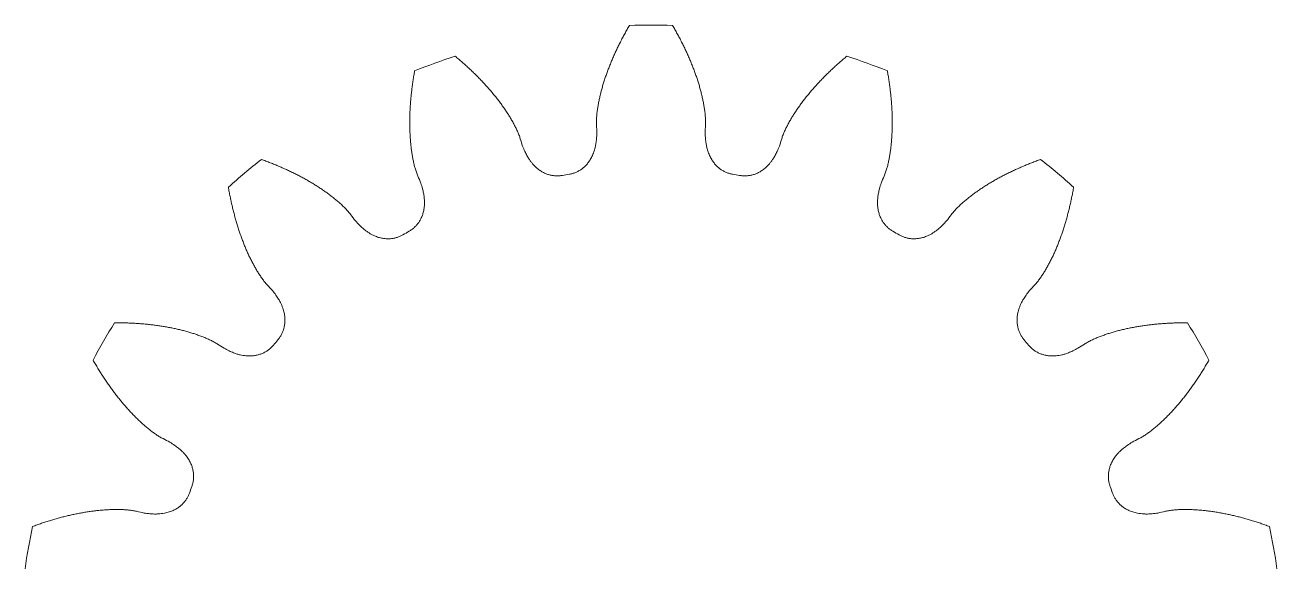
# Model space of a CAD drawing. Header units: millimetres. Extents: x -258 to 255, y -29 to 158.
# Drawn here: x 0.2 to 39.8, y 112.8 to 130 of the extents above; entities that cross this region are included whole.
import ezdxf

# ---------------------------------------------------------------- set-up
doc = ezdxf.new("R2010")
doc.units = ezdxf.units.MM
doc.linetypes.add('K5LT_BASIC', pattern=[0])
doc.layers.add('Системный слой', color=7, linetype='Continuous', true_color=0xffffff)

msp = doc.modelspace()

# ---------------------------------------------------------------- linework, layer by layer
at = {"layer": 'Системный слой', "color": 0, "linetype": 'K5LT_BASIC', "lineweight": 9}
for radius, start, end in [(20, 88.0472, 91.9528), (20, 108.0472, 111.9528), (20, 68.0472, 71.9528), (20, 128.0472, 131.9528), (20, 48.0472, 51.9528), (15.5, 99.5903, 100.4097), (15.5, 79.5903, 80.4097), (15.5, 119.5903, 120.4097), (15.5, 59.5903, 60.4097), (20, 148.0472, 151.9528), (20, 28.0472, 31.9528), (15.5, 139.5903, 140.4097), (15.5, 39.5903, 40.4097), (15.5, 159.5903, 160.4097), (15.5, 19.5903, 20.4097), (20, 168.0472, 171.9528), (20, 8.0472, 11.9528)]:
    msp.add_arc((20, 110), radius, start, end, dxfattribs=at)
for points in [[(18.275, 126.829), (18.272, 126.872), (18.272, 126.915), (18.272, 126.958), (18.273, 127.001), (18.276, 127.045), (18.279, 127.088), (18.282, 127.131), (18.286, 127.175), (18.291, 127.218), (18.296, 127.262), (18.302, 127.305), (18.308, 127.349), (18.315, 127.393), (18.322, 127.436), (18.33, 127.48), (18.338, 127.524), (18.346, 127.568), (18.355, 127.611), (18.364, 127.655), (18.374, 127.699), (18.384, 127.743), (18.394, 127.787), (18.405, 127.831), (18.416, 127.875), (18.428, 127.919), (18.44, 127.963), (18.452, 128.007), (18.464, 128.051), (18.477, 128.095), (18.491, 128.139), (18.504, 128.183), (18.518, 128.227), (18.532, 128.271), (18.547, 128.316), (18.562, 128.36), (18.577, 128.404), (18.592, 128.448), (18.608, 128.492), (18.624, 128.536), (18.641, 128.58), (18.658, 128.625), (18.675, 128.669), (18.692, 128.713), (18.71, 128.757), (18.728, 128.801), (18.746, 128.845), (18.764, 128.889), (18.783, 128.933), (18.802, 128.978), (18.822, 129.022), (18.841, 129.066), (18.861, 129.11), (18.881, 129.154), (18.902, 129.198), (18.923, 129.242), (18.944, 129.286), (18.965, 129.33), (18.987, 129.374), (19.009, 129.418), (19.031, 129.462), (19.054, 129.506), (19.076, 129.55), (19.099, 129.594), (19.123, 129.638), (19.146, 129.682), (19.17, 129.726), (19.194, 129.77), (19.218, 129.813), (19.243, 129.857), (19.268, 129.901), (19.293, 129.945), (19.318, 129.988)], [(21.725, 126.829), (21.728, 126.872), (21.728, 126.915), (21.728, 126.958), (21.727, 127.001), (21.724, 127.045), (21.721, 127.088), (21.718, 127.131), (21.714, 127.175), (21.709, 127.218), (21.704, 127.262), (21.698, 127.305), (21.692, 127.349), (21.685, 127.393), (21.678, 127.436), (21.67, 127.48), (21.662, 127.524), (21.654, 127.568), (21.645, 127.611), (21.636, 127.655), (21.626, 127.699), (21.616, 127.743), (21.606, 127.787), (21.595, 127.831), (21.584, 127.875), (21.572, 127.919), (21.56, 127.963), (21.548, 128.007), (21.536, 128.051), (21.523, 128.095), (21.509, 128.139), (21.496, 128.183), (21.482, 128.227), (21.468, 128.271), (21.453, 128.316), (21.438, 128.36), (21.423, 128.404), (21.408, 128.448), (21.392, 128.492), (21.376, 128.536), (21.359, 128.58), (21.342, 128.625), (21.325, 128.669), (21.308, 128.713), (21.29, 128.757), (21.272, 128.801), (21.254, 128.845), (21.236, 128.889), (21.217, 128.933), (21.198, 128.978), (21.178, 129.022), (21.159, 129.066), (21.139, 129.11), (21.119, 129.154), (21.098, 129.198), (21.077, 129.242), (21.056, 129.286), (21.035, 129.33), (21.013, 129.374), (20.991, 129.418), (20.969, 129.462), (20.946, 129.506), (20.924, 129.55), (20.901, 129.594), (20.877, 129.638), (20.854, 129.682), (20.83, 129.726), (20.806, 129.77), (20.782, 129.813), (20.757, 129.857), (20.732, 129.901), (20.707, 129.945), (20.682, 129.988)], [(15.865, 126.404), (15.853, 126.445), (15.839, 126.486), (15.824, 126.526), (15.808, 126.567), (15.791, 126.606), (15.773, 126.646), (15.755, 126.686), (15.736, 126.725), (15.717, 126.764), (15.697, 126.803), (15.677, 126.842), (15.656, 126.881), (15.635, 126.92), (15.613, 126.959), (15.591, 126.997), (15.569, 127.036), (15.546, 127.074), (15.522, 127.112), (15.499, 127.15), (15.475, 127.188), (15.45, 127.226), (15.425, 127.264), (15.4, 127.301), (15.375, 127.339), (15.349, 127.376), (15.323, 127.413), (15.296, 127.45), (15.269, 127.488), (15.242, 127.525), (15.214, 127.561), (15.187, 127.598), (15.158, 127.635), (15.13, 127.671), (15.101, 127.708), (15.072, 127.744), (15.043, 127.781), (15.013, 127.817), (14.983, 127.853), (14.953, 127.889), (14.922, 127.925), (14.892, 127.961), (14.86, 127.996), (14.829, 128.032), (14.797, 128.067), (14.765, 128.102), (14.733, 128.138), (14.701, 128.173), (14.668, 128.208), (14.635, 128.243), (14.602, 128.278), (14.568, 128.312), (14.534, 128.347), (14.5, 128.381), (14.466, 128.416), (14.431, 128.45), (14.396, 128.484), (14.361, 128.518), (14.326, 128.552), (14.29, 128.586), (14.254, 128.62), (14.218, 128.654), (14.181, 128.687), (14.145, 128.72), (14.108, 128.754), (14.071, 128.787), (14.033, 128.82), (13.996, 128.853), (13.958, 128.886), (13.92, 128.918), (13.881, 128.951), (13.843, 128.984), (13.804, 129.016)], [(24.135, 126.404), (24.147, 126.445), (24.161, 126.486), (24.176, 126.526), (24.192, 126.567), (24.209, 126.606), (24.227, 126.646), (24.245, 126.686), (24.264, 126.725), (24.283, 126.764), (24.303, 126.803), (24.323, 126.842), (24.344, 126.881), (24.365, 126.92), (24.387, 126.959), (24.409, 126.997), (24.431, 127.036), (24.454, 127.074), (24.478, 127.112), (24.501, 127.15), (24.525, 127.188), (24.55, 127.226), (24.575, 127.264), (24.6, 127.301), (24.625, 127.339), (24.651, 127.376), (24.677, 127.413), (24.704, 127.45), (24.731, 127.488), (24.758, 127.525), (24.786, 127.561), (24.813, 127.598), (24.842, 127.635), (24.87, 127.671), (24.899, 127.708), (24.928, 127.744), (24.957, 127.781), (24.987, 127.817), (25.017, 127.853), (25.047, 127.889), (25.078, 127.925), (25.108, 127.961), (25.14, 127.996), (25.171, 128.032), (25.203, 128.067), (25.235, 128.102), (25.267, 128.138), (25.299, 128.173), (25.332, 128.208), (25.365, 128.243), (25.398, 128.278), (25.432, 128.312), (25.466, 128.347), (25.5, 128.381), (25.534, 128.416), (25.569, 128.45), (25.604, 128.484), (25.639, 128.518), (25.674, 128.552), (25.71, 128.586), (25.746, 128.62), (25.782, 128.654), (25.819, 128.687), (25.855, 128.72), (25.892, 128.754), (25.929, 128.787), (25.967, 128.82), (26.004, 128.853), (26.042, 128.886), (26.08, 128.918), (26.119, 128.951), (26.157, 128.984), (26.196, 129.016)], [(12.623, 125.224), (12.606, 125.264), (12.591, 125.304), (12.577, 125.344), (12.562, 125.385), (12.55, 125.427), (12.538, 125.469), (12.526, 125.51), (12.515, 125.553), (12.505, 125.595), (12.495, 125.638), (12.486, 125.681), (12.477, 125.724), (12.468, 125.767), (12.46, 125.811), (12.452, 125.854), (12.444, 125.898), (12.437, 125.942), (12.431, 125.987), (12.424, 126.031), (12.418, 126.076), (12.413, 126.12), (12.408, 126.165), (12.403, 126.21), (12.398, 126.255), (12.394, 126.301), (12.39, 126.346), (12.387, 126.391), (12.383, 126.437), (12.38, 126.483), (12.378, 126.529), (12.375, 126.575), (12.373, 126.621), (12.372, 126.667), (12.37, 126.714), (12.369, 126.761), (12.368, 126.807), (12.368, 126.854), (12.367, 126.901), (12.368, 126.948), (12.368, 126.995), (12.368, 127.042), (12.37, 127.089), (12.371, 127.137), (12.372, 127.184), (12.374, 127.232), (12.376, 127.28), (12.378, 127.328), (12.381, 127.375), (12.384, 127.423), (12.387, 127.472), (12.39, 127.52), (12.394, 127.568), (12.398, 127.616), (12.402, 127.665), (12.407, 127.713), (12.411, 127.762), (12.416, 127.81), (12.422, 127.859), (12.427, 127.908), (12.433, 127.957), (12.439, 128.006), (12.445, 128.055), (12.452, 128.104), (12.459, 128.154), (12.466, 128.203), (12.473, 128.252), (12.481, 128.302), (12.489, 128.351), (12.497, 128.401), (12.505, 128.45), (12.514, 128.5), (12.523, 128.55)], [(27.377, 125.224), (27.394, 125.264), (27.409, 125.304), (27.423, 125.344), (27.438, 125.385), (27.45, 125.427), (27.462, 125.469), (27.474, 125.51), (27.485, 125.553), (27.495, 125.595), (27.505, 125.638), (27.514, 125.681), (27.523, 125.724), (27.532, 125.767), (27.54, 125.811), (27.548, 125.854), (27.556, 125.898), (27.563, 125.942), (27.569, 125.987), (27.576, 126.031), (27.582, 126.076), (27.587, 126.12), (27.592, 126.165), (27.597, 126.21), (27.602, 126.255), (27.606, 126.301), (27.61, 126.346), (27.613, 126.391), (27.617, 126.437), (27.62, 126.483), (27.622, 126.529), (27.625, 126.575), (27.627, 126.621), (27.628, 126.667), (27.63, 126.714), (27.631, 126.761), (27.632, 126.807), (27.632, 126.854), (27.633, 126.901), (27.632, 126.948), (27.632, 126.995), (27.632, 127.042), (27.63, 127.089), (27.629, 127.137), (27.628, 127.184), (27.626, 127.232), (27.624, 127.28), (27.622, 127.328), (27.619, 127.375), (27.616, 127.423), (27.613, 127.472), (27.61, 127.52), (27.606, 127.568), (27.602, 127.616), (27.598, 127.665), (27.593, 127.713), (27.589, 127.762), (27.584, 127.81), (27.578, 127.859), (27.573, 127.908), (27.567, 127.957), (27.561, 128.006), (27.555, 128.055), (27.548, 128.104), (27.541, 128.154), (27.534, 128.203), (27.527, 128.252), (27.519, 128.302), (27.511, 128.351), (27.503, 128.401), (27.495, 128.45), (27.486, 128.5), (27.477, 128.55)], [(18.275, 126.829), (18.282, 126.748), (18.285, 126.667), (18.285, 126.586), (18.284, 126.525), (18.282, 126.464), (18.277, 126.403), (18.273, 126.355), (18.267, 126.306), (18.259, 126.258), (18.253, 126.219), (18.245, 126.179), (18.236, 126.14), (18.228, 126.106), (18.219, 126.072), (18.209, 126.039), (18.2, 126.01), (18.191, 125.981), (18.18, 125.953), (18.17, 125.927), (18.16, 125.901), (18.148, 125.876), (18.138, 125.853), (18.127, 125.83), (18.115, 125.808), (18.104, 125.787), (18.092, 125.767), (18.08, 125.746), (18.068, 125.727), (18.056, 125.709), (18.043, 125.691), (18.031, 125.673), (18.019, 125.656), (18.006, 125.639), (17.993, 125.624), (17.98, 125.608), (17.967, 125.593), (17.954, 125.578), (17.94, 125.564), (17.926, 125.55), (17.913, 125.536), (17.899, 125.523), (17.885, 125.51), (17.871, 125.498), (17.857, 125.486), (17.842, 125.474), (17.828, 125.463), (17.813, 125.452), (17.799, 125.442), (17.784, 125.431), (17.769, 125.421), (17.754, 125.412), (17.739, 125.402), (17.724, 125.393), (17.708, 125.385), (17.693, 125.376), (17.677, 125.368), (17.662, 125.361), (17.646, 125.353), (17.63, 125.346), (17.614, 125.34), (17.598, 125.333), (17.582, 125.327), (17.566, 125.321), (17.55, 125.316), (17.534, 125.311), (17.517, 125.306), (17.501, 125.301), (17.484, 125.297), (17.468, 125.293), (17.451, 125.29), (17.434, 125.286), (17.418, 125.283)], [(21.725, 126.829), (21.718, 126.748), (21.715, 126.667), (21.715, 126.586), (21.716, 126.525), (21.718, 126.464), (21.723, 126.403), (21.727, 126.355), (21.733, 126.306), (21.741, 126.258), (21.747, 126.219), (21.755, 126.179), (21.764, 126.14), (21.772, 126.106), (21.781, 126.072), (21.791, 126.039), (21.8, 126.01), (21.809, 125.981), (21.82, 125.953), (21.83, 125.927), (21.84, 125.901), (21.852, 125.876), (21.862, 125.853), (21.873, 125.83), (21.885, 125.808), (21.896, 125.787), (21.908, 125.767), (21.92, 125.746), (21.932, 125.727), (21.944, 125.709), (21.957, 125.691), (21.969, 125.673), (21.981, 125.656), (21.994, 125.639), (22.007, 125.624), (22.02, 125.608), (22.033, 125.593), (22.046, 125.578), (22.06, 125.564), (22.074, 125.55), (22.087, 125.536), (22.101, 125.523), (22.115, 125.51), (22.129, 125.498), (22.143, 125.486), (22.158, 125.474), (22.172, 125.463), (22.187, 125.452), (22.201, 125.442), (22.216, 125.431), (22.231, 125.421), (22.246, 125.412), (22.261, 125.402), (22.276, 125.393), (22.292, 125.385), (22.307, 125.376), (22.323, 125.368), (22.338, 125.361), (22.354, 125.353), (22.37, 125.346), (22.386, 125.34), (22.402, 125.333), (22.418, 125.327), (22.434, 125.321), (22.45, 125.316), (22.466, 125.311), (22.483, 125.306), (22.499, 125.301), (22.516, 125.297), (22.532, 125.293), (22.549, 125.29), (22.566, 125.286), (22.582, 125.283)], [(15.865, 126.404), (15.886, 126.326), (15.911, 126.248), (15.939, 126.173), (15.96, 126.115), (15.983, 126.059), (16.009, 126.003), (16.03, 125.959), (16.051, 125.916), (16.075, 125.873), (16.095, 125.838), (16.115, 125.803), (16.137, 125.77), (16.156, 125.741), (16.176, 125.712), (16.197, 125.684), (16.215, 125.66), (16.234, 125.636), (16.254, 125.613), (16.272, 125.592), (16.291, 125.572), (16.31, 125.552), (16.328, 125.534), (16.346, 125.516), (16.365, 125.499), (16.382, 125.484), (16.4, 125.468), (16.419, 125.454), (16.436, 125.44), (16.454, 125.426), (16.472, 125.413), (16.489, 125.401), (16.507, 125.39), (16.525, 125.378), (16.542, 125.368), (16.56, 125.357), (16.578, 125.348), (16.595, 125.338), (16.612, 125.33), (16.63, 125.321), (16.647, 125.313), (16.665, 125.306), (16.683, 125.298), (16.7, 125.291), (16.717, 125.285), (16.735, 125.279), (16.752, 125.273), (16.77, 125.268), (16.787, 125.263), (16.805, 125.258), (16.822, 125.254), (16.84, 125.25), (16.857, 125.247), (16.874, 125.244), (16.892, 125.241), (16.909, 125.238), (16.926, 125.236), (16.944, 125.234), (16.961, 125.233), (16.978, 125.231), (16.995, 125.231), (17.013, 125.23), (17.03, 125.23), (17.047, 125.23), (17.064, 125.23), (17.081, 125.231), (17.098, 125.232), (17.115, 125.233), (17.132, 125.235), (17.149, 125.237), (17.166, 125.239), (17.183, 125.242), (17.199, 125.245)], [(24.135, 126.404), (24.114, 126.326), (24.089, 126.248), (24.061, 126.173), (24.04, 126.115), (24.017, 126.059), (23.991, 126.003), (23.97, 125.959), (23.949, 125.916), (23.925, 125.873), (23.905, 125.838), (23.885, 125.803), (23.863, 125.77), (23.844, 125.741), (23.824, 125.712), (23.803, 125.684), (23.785, 125.66), (23.766, 125.636), (23.746, 125.613), (23.728, 125.592), (23.709, 125.572), (23.69, 125.552), (23.672, 125.534), (23.654, 125.516), (23.635, 125.499), (23.618, 125.484), (23.6, 125.468), (23.581, 125.454), (23.564, 125.44), (23.546, 125.426), (23.528, 125.413), (23.511, 125.401), (23.493, 125.39), (23.475, 125.378), (23.458, 125.368), (23.44, 125.357), (23.422, 125.348), (23.405, 125.338), (23.388, 125.33), (23.37, 125.321), (23.353, 125.313), (23.335, 125.306), (23.317, 125.298), (23.3, 125.291), (23.283, 125.285), (23.265, 125.279), (23.248, 125.273), (23.23, 125.268), (23.213, 125.263), (23.195, 125.258), (23.178, 125.254), (23.16, 125.25), (23.143, 125.247), (23.126, 125.244), (23.108, 125.241), (23.091, 125.238), (23.074, 125.236), (23.056, 125.234), (23.039, 125.233), (23.022, 125.231), (23.005, 125.231), (22.987, 125.23), (22.97, 125.23), (22.953, 125.23), (22.936, 125.23), (22.919, 125.231), (22.902, 125.232), (22.885, 125.233), (22.868, 125.235), (22.851, 125.237), (22.834, 125.239), (22.817, 125.242), (22.801, 125.245)], [(10.504, 124.001), (10.478, 124.035), (10.451, 124.069), (10.423, 124.101), (10.395, 124.134), (10.365, 124.165), (10.335, 124.196), (10.304, 124.228), (10.273, 124.258), (10.242, 124.288), (10.21, 124.319), (10.177, 124.348), (10.144, 124.377), (10.111, 124.407), (10.078, 124.436), (10.044, 124.464), (10.009, 124.493), (9.975, 124.521), (9.94, 124.548), (9.905, 124.576), (9.869, 124.604), (9.833, 124.631), (9.797, 124.658), (9.76, 124.685), (9.723, 124.711), (9.686, 124.737), (9.649, 124.763), (9.611, 124.789), (9.573, 124.815), (9.535, 124.84), (9.497, 124.866), (9.458, 124.891), (9.419, 124.916), (9.38, 124.94), (9.34, 124.965), (9.3, 124.989), (9.26, 125.013), (9.22, 125.037), (9.18, 125.06), (9.139, 125.084), (9.098, 125.107), (9.057, 125.13), (9.015, 125.153), (8.974, 125.176), (8.932, 125.198), (8.89, 125.22), (8.847, 125.243), (8.805, 125.264), (8.762, 125.286), (8.719, 125.308), (8.676, 125.329), (8.632, 125.35), (8.589, 125.371), (8.545, 125.392), (8.501, 125.412), (8.457, 125.433), (8.412, 125.453), (8.367, 125.473), (8.323, 125.493), (8.277, 125.512), (8.232, 125.532), (8.187, 125.551), (8.141, 125.57), (8.095, 125.589), (8.049, 125.608), (8.003, 125.626), (7.956, 125.644), (7.91, 125.663), (7.863, 125.68), (7.816, 125.698), (7.769, 125.716), (7.721, 125.733), (7.674, 125.75)], [(29.496, 124.001), (29.522, 124.035), (29.549, 124.069), (29.577, 124.101), (29.605, 124.134), (29.635, 124.165), (29.665, 124.196), (29.696, 124.228), (29.727, 124.258), (29.758, 124.288), (29.79, 124.319), (29.823, 124.348), (29.856, 124.377), (29.889, 124.407), (29.922, 124.436), (29.956, 124.464), (29.991, 124.493), (30.025, 124.521), (30.06, 124.548), (30.095, 124.576), (30.131, 124.604), (30.167, 124.631), (30.203, 124.658), (30.24, 124.685), (30.277, 124.711), (30.314, 124.737), (30.351, 124.763), (30.389, 124.789), (30.427, 124.815), (30.465, 124.84), (30.503, 124.866), (30.542, 124.891), (30.581, 124.916), (30.62, 124.94), (30.66, 124.965), (30.7, 124.989), (30.74, 125.013), (30.78, 125.037), (30.82, 125.06), (30.861, 125.084), (30.902, 125.107), (30.943, 125.13), (30.985, 125.153), (31.026, 125.176), (31.068, 125.198), (31.11, 125.22), (31.153, 125.243), (31.195, 125.264), (31.238, 125.286), (31.281, 125.308), (31.324, 125.329), (31.368, 125.35), (31.411, 125.371), (31.455, 125.392), (31.499, 125.412), (31.543, 125.433), (31.588, 125.453), (31.633, 125.473), (31.677, 125.493), (31.723, 125.512), (31.768, 125.532), (31.813, 125.551), (31.859, 125.57), (31.905, 125.589), (31.951, 125.608), (31.997, 125.626), (32.044, 125.644), (32.09, 125.663), (32.137, 125.68), (32.184, 125.698), (32.231, 125.716), (32.279, 125.733), (32.326, 125.75)], [(12.623, 125.224), (12.657, 125.15), (12.688, 125.075), (12.715, 124.999), (12.736, 124.942), (12.755, 124.883), (12.771, 124.824), (12.783, 124.778), (12.795, 124.73), (12.804, 124.682), (12.811, 124.643), (12.818, 124.603), (12.823, 124.563), (12.827, 124.529), (12.83, 124.494), (12.832, 124.46), (12.833, 124.429), (12.834, 124.398), (12.833, 124.368), (12.833, 124.34), (12.832, 124.313), (12.83, 124.285), (12.828, 124.26), (12.825, 124.235), (12.822, 124.21), (12.819, 124.186), (12.815, 124.163), (12.81, 124.14), (12.806, 124.118), (12.801, 124.097), (12.795, 124.075), (12.79, 124.055), (12.784, 124.034), (12.777, 124.014), (12.771, 123.995), (12.764, 123.976), (12.756, 123.957), (12.749, 123.939), (12.741, 123.921), (12.733, 123.903), (12.725, 123.885), (12.717, 123.868), (12.708, 123.852), (12.699, 123.835), (12.69, 123.819), (12.68, 123.803), (12.67, 123.788), (12.66, 123.772), (12.65, 123.757), (12.64, 123.743), (12.629, 123.728), (12.618, 123.714), (12.607, 123.7), (12.596, 123.686), (12.584, 123.673), (12.573, 123.66), (12.561, 123.647), (12.549, 123.635), (12.537, 123.622), (12.524, 123.61), (12.512, 123.599), (12.499, 123.587), (12.486, 123.576), (12.473, 123.565), (12.459, 123.554), (12.446, 123.544), (12.432, 123.534), (12.418, 123.524), (12.404, 123.514), (12.39, 123.505), (12.376, 123.496), (12.361, 123.487), (12.346, 123.478)], [(27.377, 125.224), (27.343, 125.15), (27.312, 125.075), (27.285, 124.999), (27.264, 124.942), (27.245, 124.883), (27.229, 124.824), (27.217, 124.778), (27.205, 124.73), (27.196, 124.682), (27.189, 124.643), (27.182, 124.603), (27.177, 124.563), (27.173, 124.529), (27.17, 124.494), (27.168, 124.46), (27.167, 124.429), (27.166, 124.398), (27.167, 124.368), (27.167, 124.34), (27.168, 124.313), (27.17, 124.285), (27.172, 124.26), (27.175, 124.235), (27.178, 124.21), (27.181, 124.186), (27.185, 124.163), (27.19, 124.14), (27.194, 124.118), (27.199, 124.097), (27.205, 124.075), (27.21, 124.055), (27.216, 124.034), (27.223, 124.014), (27.229, 123.995), (27.236, 123.976), (27.244, 123.957), (27.251, 123.939), (27.259, 123.921), (27.267, 123.903), (27.275, 123.885), (27.283, 123.868), (27.292, 123.852), (27.301, 123.835), (27.31, 123.819), (27.32, 123.803), (27.33, 123.788), (27.34, 123.772), (27.35, 123.757), (27.36, 123.743), (27.371, 123.728), (27.382, 123.714), (27.393, 123.7), (27.404, 123.686), (27.416, 123.673), (27.427, 123.66), (27.439, 123.647), (27.451, 123.635), (27.463, 123.622), (27.476, 123.61), (27.488, 123.599), (27.501, 123.587), (27.514, 123.576), (27.527, 123.565), (27.541, 123.554), (27.554, 123.544), (27.568, 123.534), (27.582, 123.524), (27.596, 123.514), (27.61, 123.505), (27.624, 123.496), (27.639, 123.487), (27.654, 123.478)], [(7.861, 121.783), (7.831, 121.814), (7.803, 121.847), (7.776, 121.88), (7.749, 121.914), (7.723, 121.948), (7.698, 121.984), (7.672, 122.019), (7.647, 122.055), (7.623, 122.091), (7.599, 122.128), (7.576, 122.165), (7.552, 122.203), (7.529, 122.24), (7.507, 122.278), (7.485, 122.317), (7.462, 122.355), (7.441, 122.394), (7.42, 122.434), (7.398, 122.473), (7.377, 122.513), (7.357, 122.553), (7.337, 122.593), (7.317, 122.634), (7.297, 122.675), (7.277, 122.716), (7.258, 122.757), (7.239, 122.799), (7.221, 122.841), (7.202, 122.883), (7.184, 122.925), (7.166, 122.968), (7.148, 123.01), (7.131, 123.053), (7.114, 123.096), (7.097, 123.14), (7.08, 123.183), (7.064, 123.227), (7.047, 123.271), (7.031, 123.315), (7.015, 123.36), (7, 123.404), (6.985, 123.449), (6.97, 123.494), (6.955, 123.539), (6.94, 123.584), (6.926, 123.63), (6.911, 123.676), (6.898, 123.722), (6.884, 123.768), (6.87, 123.814), (6.857, 123.86), (6.844, 123.907), (6.831, 123.954), (6.819, 124.001), (6.806, 124.048), (6.794, 124.095), (6.782, 124.143), (6.77, 124.19), (6.759, 124.238), (6.748, 124.286), (6.737, 124.334), (6.726, 124.383), (6.715, 124.431), (6.705, 124.48), (6.695, 124.528), (6.685, 124.577), (6.675, 124.626), (6.665, 124.676), (6.656, 124.725), (6.647, 124.774), (6.638, 124.824), (6.63, 124.874)], [(32.139, 121.783), (32.169, 121.814), (32.197, 121.847), (32.224, 121.88), (32.251, 121.914), (32.277, 121.948), (32.302, 121.984), (32.328, 122.019), (32.353, 122.055), (32.377, 122.091), (32.401, 122.128), (32.424, 122.165), (32.448, 122.203), (32.471, 122.24), (32.493, 122.278), (32.515, 122.317), (32.538, 122.355), (32.559, 122.394), (32.58, 122.434), (32.602, 122.473), (32.623, 122.513), (32.643, 122.553), (32.663, 122.593), (32.683, 122.634), (32.703, 122.675), (32.723, 122.716), (32.742, 122.757), (32.761, 122.799), (32.779, 122.841), (32.798, 122.883), (32.816, 122.925), (32.834, 122.968), (32.852, 123.01), (32.869, 123.053), (32.886, 123.096), (32.903, 123.14), (32.92, 123.183), (32.936, 123.227), (32.953, 123.271), (32.969, 123.315), (32.985, 123.36), (33, 123.404), (33.015, 123.449), (33.03, 123.494), (33.045, 123.539), (33.06, 123.584), (33.074, 123.63), (33.089, 123.676), (33.102, 123.722), (33.116, 123.768), (33.13, 123.814), (33.143, 123.86), (33.156, 123.907), (33.169, 123.954), (33.181, 124.001), (33.194, 124.048), (33.206, 124.095), (33.218, 124.143), (33.23, 124.19), (33.241, 124.238), (33.252, 124.286), (33.263, 124.334), (33.274, 124.383), (33.285, 124.431), (33.295, 124.48), (33.305, 124.528), (33.315, 124.577), (33.325, 124.626), (33.335, 124.676), (33.344, 124.725), (33.353, 124.774), (33.362, 124.824), (33.37, 124.874)], [(10.504, 124.001), (10.551, 123.934), (10.6, 123.87), (10.653, 123.808), (10.692, 123.762), (10.733, 123.716), (10.776, 123.673), (10.811, 123.639), (10.846, 123.605), (10.883, 123.573), (10.913, 123.547), (10.945, 123.522), (10.977, 123.497), (11.005, 123.477), (11.033, 123.457), (11.062, 123.438), (11.087, 123.421), (11.114, 123.405), (11.14, 123.39), (11.164, 123.377), (11.189, 123.364), (11.214, 123.352), (11.236, 123.341), (11.26, 123.331), (11.283, 123.321), (11.305, 123.313), (11.327, 123.304), (11.349, 123.297), (11.37, 123.29), (11.392, 123.283), (11.413, 123.277), (11.434, 123.272), (11.454, 123.267), (11.475, 123.262), (11.495, 123.258), (11.515, 123.255), (11.535, 123.252), (11.554, 123.249), (11.574, 123.246), (11.593, 123.245), (11.612, 123.243), (11.631, 123.242), (11.65, 123.241), (11.669, 123.241), (11.688, 123.241), (11.706, 123.241), (11.724, 123.241), (11.743, 123.242), (11.761, 123.244), (11.779, 123.245), (11.796, 123.247), (11.814, 123.25), (11.832, 123.252), (11.849, 123.255), (11.866, 123.259), (11.884, 123.262), (11.901, 123.266), (11.918, 123.27), (11.934, 123.274), (11.951, 123.279), (11.967, 123.284), (11.984, 123.29), (12, 123.295), (12.016, 123.301), (12.032, 123.308), (12.048, 123.314), (12.063, 123.321), (12.079, 123.328), (12.094, 123.335), (12.11, 123.343), (12.125, 123.351), (12.14, 123.359), (12.154, 123.368)], [(29.496, 124.001), (29.449, 123.934), (29.4, 123.87), (29.347, 123.808), (29.308, 123.762), (29.267, 123.716), (29.224, 123.673), (29.189, 123.639), (29.154, 123.605), (29.117, 123.573), (29.087, 123.547), (29.055, 123.522), (29.023, 123.497), (28.995, 123.477), (28.967, 123.457), (28.938, 123.438), (28.913, 123.421), (28.886, 123.405), (28.86, 123.39), (28.836, 123.377), (28.811, 123.364), (28.786, 123.352), (28.764, 123.341), (28.74, 123.331), (28.717, 123.321), (28.695, 123.313), (28.673, 123.304), (28.651, 123.297), (28.63, 123.29), (28.608, 123.283), (28.587, 123.277), (28.566, 123.272), (28.546, 123.267), (28.525, 123.262), (28.505, 123.258), (28.485, 123.255), (28.465, 123.252), (28.446, 123.249), (28.426, 123.246), (28.407, 123.245), (28.388, 123.243), (28.369, 123.242), (28.35, 123.241), (28.331, 123.241), (28.312, 123.241), (28.294, 123.241), (28.276, 123.241), (28.257, 123.242), (28.239, 123.244), (28.221, 123.245), (28.204, 123.247), (28.186, 123.25), (28.168, 123.252), (28.151, 123.255), (28.134, 123.259), (28.116, 123.262), (28.099, 123.266), (28.082, 123.27), (28.066, 123.274), (28.049, 123.279), (28.033, 123.284), (28.016, 123.29), (28, 123.295), (27.984, 123.301), (27.968, 123.308), (27.952, 123.314), (27.937, 123.321), (27.921, 123.328), (27.906, 123.335), (27.89, 123.343), (27.875, 123.351), (27.86, 123.359), (27.846, 123.368)], [(7.861, 121.783), (7.918, 121.725), (7.973, 121.666), (8.025, 121.603), (8.064, 121.556), (8.101, 121.508), (8.136, 121.458), (8.164, 121.418), (8.191, 121.377), (8.216, 121.336), (8.237, 121.301), (8.256, 121.266), (8.275, 121.23), (8.29, 121.199), (8.305, 121.168), (8.318, 121.136), (8.33, 121.108), (8.341, 121.079), (8.352, 121.05), (8.361, 121.024), (8.369, 120.998), (8.376, 120.971), (8.383, 120.947), (8.389, 120.923), (8.395, 120.898), (8.4, 120.875), (8.404, 120.852), (8.407, 120.828), (8.411, 120.806), (8.414, 120.784), (8.416, 120.762), (8.417, 120.741), (8.419, 120.72), (8.419, 120.699), (8.42, 120.678), (8.42, 120.658), (8.42, 120.638), (8.419, 120.618), (8.418, 120.598), (8.416, 120.579), (8.415, 120.56), (8.413, 120.541), (8.41, 120.522), (8.407, 120.504), (8.404, 120.485), (8.4, 120.467), (8.397, 120.449), (8.393, 120.431), (8.388, 120.414), (8.383, 120.397), (8.378, 120.379), (8.373, 120.362), (8.367, 120.345), (8.362, 120.329), (8.355, 120.312), (8.349, 120.296), (8.342, 120.28), (8.335, 120.264), (8.328, 120.248), (8.32, 120.233), (8.312, 120.217), (8.304, 120.202), (8.296, 120.187), (8.287, 120.172), (8.278, 120.158), (8.269, 120.143), (8.26, 120.129), (8.25, 120.115), (8.24, 120.101), (8.23, 120.088), (8.22, 120.074), (8.209, 120.061), (8.198, 120.048)], [(32.139, 121.783), (32.082, 121.725), (32.027, 121.666), (31.975, 121.603), (31.936, 121.556), (31.899, 121.508), (31.864, 121.458), (31.836, 121.418), (31.809, 121.377), (31.784, 121.336), (31.763, 121.301), (31.744, 121.266), (31.725, 121.23), (31.71, 121.199), (31.695, 121.168), (31.682, 121.136), (31.67, 121.108), (31.659, 121.079), (31.648, 121.05), (31.639, 121.024), (31.631, 120.998), (31.624, 120.971), (31.617, 120.947), (31.611, 120.923), (31.605, 120.898), (31.6, 120.875), (31.596, 120.852), (31.593, 120.828), (31.589, 120.806), (31.586, 120.784), (31.584, 120.762), (31.583, 120.741), (31.581, 120.72), (31.581, 120.699), (31.58, 120.678), (31.58, 120.658), (31.58, 120.638), (31.581, 120.618), (31.582, 120.598), (31.584, 120.579), (31.585, 120.56), (31.587, 120.541), (31.59, 120.522), (31.593, 120.504), (31.596, 120.485), (31.6, 120.467), (31.603, 120.449), (31.607, 120.431), (31.612, 120.414), (31.617, 120.397), (31.622, 120.379), (31.627, 120.362), (31.633, 120.345), (31.638, 120.329), (31.645, 120.312), (31.651, 120.296), (31.658, 120.28), (31.665, 120.264), (31.672, 120.248), (31.68, 120.233), (31.688, 120.217), (31.696, 120.202), (31.704, 120.187), (31.713, 120.172), (31.722, 120.158), (31.731, 120.143), (31.74, 120.129), (31.75, 120.115), (31.76, 120.101), (31.77, 120.088), (31.78, 120.074), (31.791, 120.061), (31.802, 120.048)], [(6.288, 119.909), (6.252, 119.932), (6.215, 119.954), (6.178, 119.975), (6.14, 119.996), (6.101, 120.016), (6.062, 120.034), (6.023, 120.054), (5.983, 120.072), (5.943, 120.089), (5.903, 120.107), (5.862, 120.123), (5.821, 120.139), (5.78, 120.156), (5.739, 120.171), (5.697, 120.186), (5.655, 120.202), (5.613, 120.216), (5.571, 120.23), (5.528, 120.244), (5.485, 120.258), (5.442, 120.271), (5.399, 120.284), (5.355, 120.297), (5.312, 120.309), (5.268, 120.321), (5.224, 120.333), (5.18, 120.344), (5.135, 120.355), (5.091, 120.366), (5.046, 120.377), (5.001, 120.387), (4.956, 120.397), (4.91, 120.407), (4.865, 120.416), (4.819, 120.426), (4.773, 120.434), (4.727, 120.443), (4.681, 120.451), (4.635, 120.459), (4.589, 120.467), (4.542, 120.475), (4.495, 120.482), (4.448, 120.489), (4.401, 120.496), (4.354, 120.502), (4.307, 120.509), (4.259, 120.515), (4.212, 120.521), (4.164, 120.526), (4.116, 120.531), (4.068, 120.536), (4.02, 120.541), (3.971, 120.546), (3.923, 120.55), (3.874, 120.554), (3.826, 120.558), (3.777, 120.561), (3.728, 120.564), (3.679, 120.568), (3.63, 120.57), (3.58, 120.573), (3.531, 120.575), (3.481, 120.577), (3.432, 120.579), (3.382, 120.58), (3.332, 120.582), (3.282, 120.583), (3.232, 120.584), (3.182, 120.584), (3.131, 120.585), (3.081, 120.585), (3.03, 120.584)], [(33.712, 119.909), (33.748, 119.932), (33.785, 119.954), (33.822, 119.975), (33.86, 119.996), (33.899, 120.016), (33.938, 120.034), (33.977, 120.054), (34.017, 120.072), (34.057, 120.089), (34.097, 120.107), (34.138, 120.123), (34.179, 120.139), (34.22, 120.156), (34.261, 120.171), (34.303, 120.186), (34.345, 120.202), (34.387, 120.216), (34.429, 120.23), (34.472, 120.244), (34.515, 120.258), (34.558, 120.271), (34.601, 120.284), (34.645, 120.297), (34.688, 120.309), (34.732, 120.321), (34.776, 120.333), (34.82, 120.344), (34.865, 120.355), (34.909, 120.366), (34.954, 120.377), (34.999, 120.387), (35.044, 120.397), (35.09, 120.407), (35.135, 120.416), (35.181, 120.426), (35.227, 120.434), (35.273, 120.443), (35.319, 120.451), (35.365, 120.459), (35.411, 120.467), (35.458, 120.475), (35.505, 120.482), (35.552, 120.489), (35.599, 120.496), (35.646, 120.502), (35.693, 120.509), (35.741, 120.515), (35.788, 120.521), (35.836, 120.526), (35.884, 120.531), (35.932, 120.536), (35.98, 120.541), (36.029, 120.546), (36.077, 120.55), (36.126, 120.554), (36.174, 120.558), (36.223, 120.561), (36.272, 120.564), (36.321, 120.568), (36.37, 120.57), (36.42, 120.573), (36.469, 120.575), (36.519, 120.577), (36.568, 120.579), (36.618, 120.58), (36.668, 120.582), (36.718, 120.583), (36.768, 120.584), (36.818, 120.584), (36.869, 120.585), (36.919, 120.585), (36.97, 120.584)], [(6.288, 119.909), (6.355, 119.862), (6.423, 119.819), (6.494, 119.779), (6.547, 119.748), (6.601, 119.72), (6.656, 119.694), (6.7, 119.673), (6.745, 119.654), (6.79, 119.637), (6.828, 119.622), (6.866, 119.609), (6.905, 119.597), (6.938, 119.587), (6.971, 119.578), (7.005, 119.57), (7.035, 119.564), (7.065, 119.558), (7.095, 119.553), (7.122, 119.548), (7.149, 119.545), (7.177, 119.542), (7.202, 119.539), (7.227, 119.538), (7.253, 119.537), (7.276, 119.536), (7.3, 119.536), (7.323, 119.536), (7.345, 119.537), (7.368, 119.538), (7.39, 119.54), (7.411, 119.541), (7.432, 119.544), (7.453, 119.547), (7.473, 119.55), (7.493, 119.553), (7.513, 119.557), (7.532, 119.561), (7.551, 119.566), (7.57, 119.571), (7.589, 119.576), (7.607, 119.581), (7.625, 119.587), (7.643, 119.593), (7.66, 119.599), (7.678, 119.606), (7.695, 119.612), (7.711, 119.62), (7.728, 119.627), (7.744, 119.635), (7.76, 119.643), (7.776, 119.651), (7.792, 119.659), (7.807, 119.668), (7.822, 119.677), (7.837, 119.686), (7.852, 119.696), (7.866, 119.706), (7.881, 119.715), (7.895, 119.725), (7.908, 119.736), (7.922, 119.747), (7.935, 119.757), (7.948, 119.769), (7.961, 119.78), (7.974, 119.791), (7.986, 119.803), (7.998, 119.815), (8.01, 119.827), (8.022, 119.84), (8.033, 119.852), (8.045, 119.865), (8.055, 119.878)], [(33.712, 119.909), (33.645, 119.862), (33.577, 119.819), (33.506, 119.779), (33.453, 119.748), (33.399, 119.72), (33.344, 119.694), (33.3, 119.673), (33.255, 119.654), (33.21, 119.637), (33.172, 119.622), (33.134, 119.609), (33.095, 119.597), (33.062, 119.587), (33.029, 119.578), (32.995, 119.57), (32.965, 119.564), (32.935, 119.558), (32.905, 119.553), (32.878, 119.548), (32.851, 119.545), (32.823, 119.542), (32.798, 119.539), (32.773, 119.538), (32.747, 119.537), (32.724, 119.536), (32.7, 119.536), (32.677, 119.536), (32.655, 119.537), (32.632, 119.538), (32.61, 119.54), (32.589, 119.541), (32.568, 119.544), (32.547, 119.547), (32.527, 119.55), (32.507, 119.553), (32.487, 119.557), (32.468, 119.561), (32.449, 119.566), (32.43, 119.571), (32.411, 119.576), (32.393, 119.581), (32.375, 119.587), (32.357, 119.593), (32.34, 119.599), (32.322, 119.606), (32.305, 119.612), (32.289, 119.62), (32.272, 119.627), (32.256, 119.635), (32.24, 119.643), (32.224, 119.651), (32.208, 119.659), (32.193, 119.668), (32.178, 119.677), (32.163, 119.686), (32.148, 119.696), (32.134, 119.706), (32.119, 119.715), (32.105, 119.725), (32.092, 119.736), (32.078, 119.747), (32.065, 119.757), (32.052, 119.769), (32.039, 119.78), (32.026, 119.791), (32.014, 119.803), (32.002, 119.815), (31.99, 119.827), (31.978, 119.84), (31.967, 119.852), (31.955, 119.865), (31.945, 119.878)], [(4.563, 116.92), (4.525, 116.94), (4.487, 116.961), (4.45, 116.983), (4.413, 117.005), (4.377, 117.029), (4.341, 117.053), (4.305, 117.078), (4.269, 117.103), (4.234, 117.129), (4.199, 117.155), (4.164, 117.182), (4.13, 117.209), (4.095, 117.237), (4.061, 117.265), (4.027, 117.293), (3.993, 117.322), (3.959, 117.351), (3.926, 117.381), (3.892, 117.411), (3.859, 117.441), (3.826, 117.472), (3.793, 117.503), (3.76, 117.534), (3.728, 117.566), (3.696, 117.598), (3.663, 117.63), (3.632, 117.663), (3.599, 117.696), (3.568, 117.729), (3.536, 117.762), (3.505, 117.796), (3.474, 117.83), (3.443, 117.865), (3.412, 117.899), (3.381, 117.934), (3.35, 117.969), (3.32, 118.005), (3.289, 118.041), (3.259, 118.077), (3.229, 118.113), (3.199, 118.15), (3.17, 118.186), (3.14, 118.224), (3.111, 118.261), (3.082, 118.299), (3.052, 118.336), (3.023, 118.375), (2.995, 118.413), (2.966, 118.451), (2.937, 118.49), (2.909, 118.529), (2.881, 118.569), (2.853, 118.608), (2.825, 118.648), (2.797, 118.688), (2.77, 118.729), (2.742, 118.769), (2.715, 118.81), (2.688, 118.851), (2.661, 118.892), (2.634, 118.933), (2.607, 118.975), (2.581, 119.017), (2.554, 119.059), (2.528, 119.101), (2.502, 119.144), (2.476, 119.187), (2.45, 119.23), (2.425, 119.273), (2.399, 119.316), (2.374, 119.36), (2.349, 119.404)], [(35.437, 116.92), (35.475, 116.94), (35.513, 116.961), (35.55, 116.983), (35.587, 117.005), (35.623, 117.029), (35.659, 117.053), (35.695, 117.078), (35.731, 117.103), (35.766, 117.129), (35.801, 117.155), (35.836, 117.182), (35.87, 117.209), (35.905, 117.237), (35.939, 117.265), (35.973, 117.293), (36.007, 117.322), (36.041, 117.351), (36.074, 117.381), (36.108, 117.411), (36.141, 117.441), (36.174, 117.472), (36.207, 117.503), (36.24, 117.534), (36.272, 117.566), (36.304, 117.598), (36.337, 117.63), (36.368, 117.663), (36.401, 117.696), (36.432, 117.729), (36.464, 117.762), (36.495, 117.796), (36.526, 117.83), (36.557, 117.865), (36.588, 117.899), (36.619, 117.934), (36.65, 117.969), (36.68, 118.005), (36.711, 118.041), (36.741, 118.077), (36.771, 118.113), (36.801, 118.15), (36.83, 118.186), (36.86, 118.224), (36.889, 118.261), (36.918, 118.299), (36.948, 118.336), (36.977, 118.375), (37.005, 118.413), (37.034, 118.451), (37.063, 118.49), (37.091, 118.529), (37.119, 118.569), (37.147, 118.608), (37.175, 118.648), (37.203, 118.688), (37.23, 118.729), (37.258, 118.769), (37.285, 118.81), (37.312, 118.851), (37.339, 118.892), (37.366, 118.933), (37.393, 118.975), (37.419, 119.017), (37.446, 119.059), (37.472, 119.101), (37.498, 119.144), (37.524, 119.187), (37.55, 119.23), (37.575, 119.273), (37.601, 119.316), (37.626, 119.36), (37.651, 119.404)], [(4.563, 116.92), (4.637, 116.886), (4.708, 116.849), (4.778, 116.808), (4.831, 116.777), (4.883, 116.744), (4.933, 116.709), (4.973, 116.681), (5.012, 116.652), (5.05, 116.622), (5.081, 116.596), (5.111, 116.57), (5.141, 116.542), (5.166, 116.519), (5.191, 116.494), (5.214, 116.469), (5.235, 116.447), (5.255, 116.424), (5.275, 116.4), (5.292, 116.379), (5.309, 116.357), (5.325, 116.334), (5.34, 116.314), (5.354, 116.293), (5.367, 116.271), (5.38, 116.251), (5.392, 116.231), (5.403, 116.21), (5.414, 116.191), (5.424, 116.171), (5.433, 116.151), (5.442, 116.132), (5.451, 116.112), (5.459, 116.093), (5.466, 116.074), (5.473, 116.055), (5.48, 116.035), (5.486, 116.017), (5.492, 115.998), (5.497, 115.979), (5.502, 115.961), (5.506, 115.942), (5.51, 115.923), (5.514, 115.905), (5.517, 115.887), (5.52, 115.869), (5.523, 115.851), (5.525, 115.832), (5.527, 115.814), (5.528, 115.796), (5.529, 115.779), (5.53, 115.761), (5.531, 115.743), (5.531, 115.725), (5.53, 115.708), (5.53, 115.69), (5.529, 115.673), (5.528, 115.655), (5.527, 115.638), (5.525, 115.621), (5.522, 115.604), (5.52, 115.587), (5.517, 115.57), (5.514, 115.553), (5.511, 115.536), (5.507, 115.519), (5.503, 115.503), (5.499, 115.486), (5.495, 115.47), (5.489, 115.454), (5.484, 115.437), (5.479, 115.421), (5.473, 115.405)], [(35.437, 116.92), (35.363, 116.886), (35.292, 116.849), (35.222, 116.808), (35.169, 116.777), (35.117, 116.744), (35.067, 116.709), (35.027, 116.681), (34.988, 116.652), (34.95, 116.622), (34.919, 116.596), (34.889, 116.57), (34.859, 116.542), (34.834, 116.519), (34.809, 116.494), (34.786, 116.469), (34.765, 116.447), (34.745, 116.424), (34.725, 116.4), (34.708, 116.379), (34.691, 116.357), (34.675, 116.334), (34.66, 116.314), (34.646, 116.293), (34.633, 116.271), (34.62, 116.251), (34.608, 116.231), (34.597, 116.21), (34.586, 116.191), (34.576, 116.171), (34.567, 116.151), (34.558, 116.132), (34.549, 116.112), (34.541, 116.093), (34.534, 116.074), (34.527, 116.055), (34.52, 116.035), (34.514, 116.017), (34.508, 115.998), (34.503, 115.979), (34.498, 115.961), (34.494, 115.942), (34.49, 115.923), (34.486, 115.905), (34.483, 115.887), (34.48, 115.869), (34.477, 115.851), (34.475, 115.832), (34.473, 115.814), (34.472, 115.796), (34.471, 115.779), (34.47, 115.761), (34.469, 115.743), (34.469, 115.725), (34.47, 115.708), (34.47, 115.69), (34.471, 115.673), (34.472, 115.655), (34.473, 115.638), (34.475, 115.621), (34.478, 115.604), (34.48, 115.587), (34.483, 115.57), (34.486, 115.553), (34.489, 115.536), (34.493, 115.519), (34.497, 115.503), (34.501, 115.486), (34.505, 115.47), (34.511, 115.454), (34.516, 115.437), (34.521, 115.421), (34.527, 115.405)], [(3.726, 114.622), (3.805, 114.6), (3.884, 114.583), (3.964, 114.569), (4.024, 114.559), (4.085, 114.551), (4.145, 114.545), (4.194, 114.541), (4.242, 114.538), (4.291, 114.537), (4.331, 114.537), (4.372, 114.537), (4.412, 114.54), (4.446, 114.542), (4.481, 114.544), (4.515, 114.549), (4.546, 114.552), (4.576, 114.557), (4.606, 114.563), (4.633, 114.568), (4.66, 114.574), (4.687, 114.581), (4.711, 114.587), (4.736, 114.594), (4.76, 114.602), (4.782, 114.609), (4.804, 114.617), (4.826, 114.625), (4.847, 114.633), (4.867, 114.642), (4.888, 114.651), (4.907, 114.66), (4.926, 114.67), (4.944, 114.68), (4.962, 114.689), (4.98, 114.699), (4.997, 114.71), (5.014, 114.72), (5.03, 114.731), (5.047, 114.742), (5.062, 114.753), (5.078, 114.765), (5.093, 114.776), (5.107, 114.788), (5.121, 114.8), (5.135, 114.812), (5.149, 114.824), (5.162, 114.837), (5.175, 114.849), (5.188, 114.862), (5.2, 114.875), (5.212, 114.888), (5.224, 114.901), (5.236, 114.915), (5.247, 114.929), (5.258, 114.942), (5.268, 114.956), (5.279, 114.97), (5.289, 114.984), (5.298, 114.999), (5.308, 115.013), (5.317, 115.028), (5.326, 115.043), (5.334, 115.058), (5.342, 115.072), (5.35, 115.088), (5.358, 115.103), (5.365, 115.118), (5.372, 115.134), (5.379, 115.149), (5.385, 115.165), (5.392, 115.181), (5.397, 115.197)], [(36.274, 114.622), (36.195, 114.6), (36.116, 114.583), (36.036, 114.569), (35.976, 114.559), (35.915, 114.551), (35.855, 114.545), (35.806, 114.541), (35.758, 114.538), (35.709, 114.537), (35.669, 114.537), (35.628, 114.537), (35.588, 114.54), (35.554, 114.542), (35.519, 114.544), (35.485, 114.549), (35.454, 114.552), (35.424, 114.557), (35.394, 114.563), (35.367, 114.568), (35.34, 114.574), (35.313, 114.581), (35.289, 114.587), (35.264, 114.594), (35.24, 114.602), (35.218, 114.609), (35.196, 114.617), (35.174, 114.625), (35.153, 114.633), (35.133, 114.642), (35.112, 114.651), (35.093, 114.66), (35.074, 114.67), (35.056, 114.68), (35.038, 114.689), (35.02, 114.699), (35.003, 114.71), (34.986, 114.72), (34.97, 114.731), (34.953, 114.742), (34.938, 114.753), (34.922, 114.765), (34.907, 114.776), (34.893, 114.788), (34.879, 114.8), (34.865, 114.812), (34.851, 114.824), (34.838, 114.837), (34.825, 114.849), (34.812, 114.862), (34.8, 114.875), (34.788, 114.888), (34.776, 114.901), (34.764, 114.915), (34.753, 114.929), (34.742, 114.942), (34.732, 114.956), (34.721, 114.97), (34.711, 114.984), (34.702, 114.999), (34.692, 115.013), (34.683, 115.028), (34.674, 115.043), (34.666, 115.058), (34.658, 115.072), (34.65, 115.088), (34.642, 115.103), (34.635, 115.118), (34.628, 115.134), (34.621, 115.149), (34.615, 115.165), (34.608, 115.181), (34.603, 115.197)], [(3.726, 114.622), (3.684, 114.631), (3.642, 114.639), (3.6, 114.646), (3.557, 114.653), (3.514, 114.658), (3.471, 114.662), (3.427, 114.667), (3.384, 114.67), (3.34, 114.673), (3.296, 114.676), (3.252, 114.677), (3.209, 114.679), (3.164, 114.68), (3.12, 114.68), (3.076, 114.68), (3.031, 114.68), (2.986, 114.679), (2.942, 114.678), (2.897, 114.677), (2.852, 114.675), (2.807, 114.673), (2.762, 114.67), (2.717, 114.667), (2.672, 114.664), (2.626, 114.66), (2.581, 114.656), (2.536, 114.651), (2.49, 114.647), (2.444, 114.642), (2.399, 114.636), (2.353, 114.631), (2.307, 114.625), (2.261, 114.618), (2.215, 114.612), (2.169, 114.605), (2.123, 114.597), (2.077, 114.59), (2.03, 114.582), (1.984, 114.573), (1.938, 114.565), (1.892, 114.556), (1.845, 114.547), (1.799, 114.538), (1.752, 114.528), (1.706, 114.518), (1.659, 114.508), (1.612, 114.497), (1.566, 114.486), (1.519, 114.475), (1.472, 114.464), (1.425, 114.452), (1.378, 114.44), (1.331, 114.428), (1.284, 114.415), (1.237, 114.402), (1.19, 114.389), (1.143, 114.376), (1.096, 114.362), (1.049, 114.348), (1.002, 114.334), (0.954, 114.319), (0.907, 114.305), (0.86, 114.289), (0.813, 114.274), (0.765, 114.259), (0.718, 114.243), (0.671, 114.227), (0.623, 114.21), (0.576, 114.194), (0.528, 114.177), (0.481, 114.16), (0.434, 114.142)], [(36.274, 114.622), (36.316, 114.631), (36.358, 114.639), (36.4, 114.646), (36.443, 114.653), (36.486, 114.658), (36.529, 114.662), (36.573, 114.667), (36.616, 114.67), (36.66, 114.673), (36.704, 114.676), (36.748, 114.677), (36.791, 114.679), (36.836, 114.68), (36.88, 114.68), (36.924, 114.68), (36.969, 114.68), (37.014, 114.679), (37.058, 114.678), (37.103, 114.677), (37.148, 114.675), (37.193, 114.673), (37.238, 114.67), (37.283, 114.667), (37.328, 114.664), (37.374, 114.66), (37.419, 114.656), (37.464, 114.651), (37.51, 114.647), (37.556, 114.642), (37.601, 114.636), (37.647, 114.631), (37.693, 114.625), (37.739, 114.618), (37.785, 114.612), (37.831, 114.605), (37.877, 114.597), (37.923, 114.59), (37.97, 114.582), (38.016, 114.573), (38.062, 114.565), (38.108, 114.556), (38.155, 114.547), (38.201, 114.538), (38.248, 114.528), (38.294, 114.518), (38.341, 114.508), (38.388, 114.497), (38.434, 114.486), (38.481, 114.475), (38.528, 114.464), (38.575, 114.452), (38.622, 114.44), (38.669, 114.428), (38.716, 114.415), (38.763, 114.402), (38.81, 114.389), (38.857, 114.376), (38.904, 114.362), (38.951, 114.348), (38.998, 114.334), (39.046, 114.319), (39.093, 114.305), (39.14, 114.289), (39.187, 114.274), (39.235, 114.259), (39.282, 114.243), (39.329, 114.227), (39.377, 114.21), (39.424, 114.194), (39.472, 114.177), (39.519, 114.16), (39.566, 114.142)]]:
    msp.add_open_spline(points, degree=3, knots=[0, 0, 0, 0, 1, 1, 1, 2, 2, 2, 3, 3, 3, 4, 4, 4, 5, 5, 5, 6, 6, 6, 7, 7, 7, 8, 8, 8, 9, 9, 9, 10, 10, 10, 11, 11, 11, 12, 12, 12, 13, 13, 13, 14, 14, 14, 15, 15, 15, 16, 16, 16, 17, 17, 17, 18, 18, 18, 19, 19, 19, 20, 20, 20, 21, 21, 21, 22, 22, 22, 23, 23, 23, 24, 24, 24, 24], dxfattribs=at)

doc.saveas('drawing.dxf')
